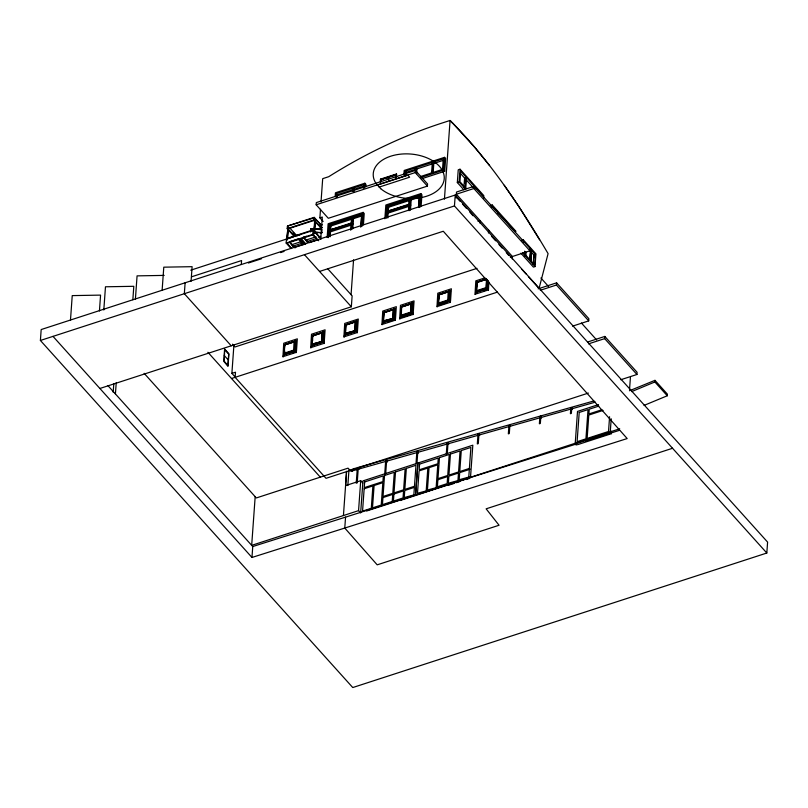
<?xml version="1.0" encoding="UTF-8"?>
<svg xmlns="http://www.w3.org/2000/svg" width="808" height="808" viewBox="0 0 808 808"><rect width="100%" height="100%" fill="white"/><g stroke="black" fill="none" stroke-linecap="round" stroke-linejoin="round"><path stroke-width="1.21" d="M346.571 471.286L345.582 485.608L360.711 480.689L362.802 483.012M40.4 340.471L41.178 329.553L455.237 195.021L767.6 542.107L766.822 553.025L352.763 687.547L40.4 340.471L454.45 205.939L766.822 553.025M70.488 320.039L72.235 295.607L100.566 295.112L99.434 310.989M103.808 309.999L105.474 286.789L133.805 286.305L132.845 299.738M113.191 392.244L113.817 383.537M115.423 393.951L116.231 382.719M135.411 299.081L137.067 275.871L164.175 275.397M162.115 290.375L163.782 267.175L192.112 266.68L191.062 281.336M185.123 282.78L184.335 293.698L231.229 345.804M227.836 366.125L223.887 361.449L224.563 349.207M227.684 365.337L224.139 361.065L224.715 349.995M227.886 365.277L228.684 354.116L224.917 349.925M228.038 366.054L228.917 353.763L224.765 349.147M235.249 377.124L231.886 373.377L233.906 345.188M241.319 264.196L241.582 260.55L191.597 276.791M255.177 496.688L251.682 545.36L358.56 510.636L360.651 512.959L362.954 480.901L472.821 445.198L470.498 477.639L400.041 500.526M319.554 271.448L443.289 231.25L627.18 438.562L251.975 557.459L252.752 546.541L107.929 385.628M291.163 248.591L286.173 243.046L286.497 238.542L313.292 229.826L320.978 238.37L320.948 238.885L313.262 230.351L286.456 239.057L287.325 239.259M294.173 236.401L287.204 228.664L287.385 226.058L314.191 217.352L320.614 224.493L320.938 227.664L313.817 220.503M286.689 239.491L288.052 227.553L287.173 239.875M287.022 239.865L287.921 225.887L312.827 218.281M287.598 239.017L288.305 229.159M283.113 356.884L283.204 355.571M283.022 355.369L283.739 343.249L297.314 338.845L296.465 351.258M284.012 355.308L284.567 344.885L294.415 341.653M283.83 355.106L284.648 344.511L295.385 341.016L294.9 351.116L283.941 354.348L294.9 351.116M284.103 355.015L284.86 344.461L285.224 344.864M294.102 350.51L294.364 341.37L294.102 350.51L284.598 353.601L284.78 351.096M294.678 350.864L295.385 341.016M295.667 351.52L295.082 351.258L295.809 341.037L284.699 344.642M295.213 351.409L296.395 341.299M295.486 351.318L296.213 341.097M295.748 350.389L295.91 348.117M296.374 352.581L296.284 351.056M310.454 231.957L311.201 228.664L322.028 229.512M311.06 230.745L311.201 228.664M318.766 240.774L312.969 234.34L313.292 229.826M322.17 227.755L320.938 227.664L313.999 219.948L314.191 217.352M313.736 233.562L314.797 218.766L315.625 219.493L314.635 233.249L313.736 233.562L315.282 219.119M314.07 233.936L315.13 219.15L315.625 219.493M316.16 204.778L316.312 202.596L415.393 170.407L427.553 183.921L427.402 186.103L328.321 218.291L316.16 204.778L415.241 172.589L427.402 186.103M314.534 231.775L314.575 231.25M315.817 233.199L315.857 232.674M317.1 234.623L317.14 234.098M318.382 236.047L318.423 235.522M310.878 347.864L310.969 346.551M310.797 346.349L311.514 334.229L325.079 329.826L324.24 342.239M323.139 221.442L319.887 217.827L320.493 209.262M321.018 201.919L322.695 178.659L328.725 176.7A388.244 254.116 -42 0 1 444.38 122.301L450.076 120.453C489.214 159.661 520.029 206.111 548.087 253.621L539.047 288.446L528.432 276.639M311.777 346.289L312.413 335.482L323.372 332.25L312.514 336.057M311.595 346.087L312.464 335.623L323.584 332.007L324.159 332.28L323.432 342.501M311.868 345.996L312.635 335.441L312.635 340.835M319.665 237.471L319.695 236.946M320.695 239.441L322.301 217.049L319.887 217.827M321.816 232.754L321.988 230.26M327.149 237.512L328.129 223.755L363.166 212.373L364.226 213.554L363.428 224.806M328.311 237.643L329.26 224.452L361.883 213.857L361.893 219.099M328.755 236.815L329.26 224.452M321.513 341.087L322.139 332.351L321.867 341.481L312.009 344.178L321.867 341.481M329.411 235.966L329.755 231.048L351.147 224.099L351.864 224.887L330.472 231.835L329.755 231.048M330.179 225.2L330.886 225.988L330.543 230.745L329.836 229.957L330.179 225.2L351.571 218.251L351.228 223.008L351.935 223.796M322.442 341.845L311.716 345.329L322.675 342.087L323.149 331.997M330.119 236.754L330.472 231.835M322.675 342.087L323.291 333.482M322.978 342.39L323.584 332.007M323.25 342.299L323.988 332.078M323.998 334.542L324.18 332.068M324.139 343.551L324.059 342.036M335.189 196.263L335.441 192.789L364.883 183.224L365.953 184.406L365.782 186.719M335.916 197.142L336.168 193.617L363.6 184.709L363.348 188.224M337.067 197.152L337.229 194.799L336.168 193.617M352.45 191.132L352.611 188.779L353.429 188.517L353.258 190.87M350.712 230.25L351.147 224.099M353.965 191.658L354.136 189.304L353.066 188.123M351.349 229.472L351.854 217.12M344.077 337.077L344.178 335.764M343.996 335.562L344.713 323.442L358.277 319.039L357.439 331.452M351.965 229.139L352.773 217.857L361.59 214.999L360.721 227.169M344.794 335.3L345.531 325.079L356.348 321.21L345.622 324.695L344.976 335.502M345.066 335.209L345.834 324.654L345.743 331.29M352.763 228.735L353.49 218.645L352.773 217.857M351.066 294.678L353.561 259.843M99.889 388.476L351.349 306.777L352.126 295.859L327.634 268.64M361.014 225.988L361.883 213.857M361.368 226.381L361.54 223.957M364.56 187.86L364.883 183.224M354.712 330.3L355.338 321.564L355.076 330.694L345.208 333.391L355.076 330.694M362.186 226.129L363.166 212.373M355.641 331.058L344.915 334.542L355.874 331.3L356.348 321.21M355.874 331.3L356.399 323.917M356.631 331.714L356.045 331.452L356.783 321.22L345.662 324.836M356.187 331.603L357.368 321.493L356.783 321.22M356.449 331.512L357.186 321.291M343.43 515.544L346.561 471.872M357.116 324.897L357.378 321.281M357.338 332.765L357.257 331.25M345.551 517.14L344.774 528.048L377.195 564.842L499.061 525.25L486.133 508.828L672.539 448.268M347.844 485.547L348.945 470.074M356.227 483.285L357.267 468.771L358.237 468.458L358.944 469.246M357.197 482.972L358.237 468.458M380.336 181.638L380.507 179.144L396.445 173.972L396.536 176.76M380.598 181.931L380.507 179.144M381.022 181.992L381.204 179.487L395.668 174.781L395.698 177.639M358.56 510.636L360.711 480.689M384.85 218.756L385.84 205.01L420.877 193.627L421.938 194.809L421.13 206.06M388.254 179.639L388.436 177.134L388.527 179.942M386.113 217.675L386.971 205.707L419.594 195.112L418.726 207.232M386.466 218.069L386.971 205.707M387.113 217.221L387.466 212.292L408.858 205.343L409.565 206.131L388.173 213.08L387.466 212.292M387.891 206.454L387.547 211.201L408.939 204.252L409.282 199.505L387.891 206.454L388.598 207.242L388.345 210.807M387.82 218.008L388.173 213.08M382.113 324.725L382.204 323.402M382.022 323.2L382.739 311.09L396.314 306.676L395.466 319.099M383.012 323.139L383.83 312.635M382.83 322.937L383.649 312.343L394.607 309.1L385.062 312.201M383.093 322.857L383.861 312.292L383.689 320.18M395.496 177.295L395.668 174.781M396.183 177.699L396.445 173.972M392.739 317.938L393.365 309.212L393.102 318.342L383.234 321.029L393.102 318.342M403.838 175.094L404.172 170.458L444.572 157.328L445.632 158.509L444.723 171.266L422.14 178.608M393.678 318.695L382.941 322.19L393.9 318.948L394.385 308.858M393.9 318.948L394.344 312.797M394.658 319.352L394.082 319.089L394.809 308.868L384.81 312.12M394.213 319.241L395.395 309.131M394.486 319.16L395.213 308.929M395.152 312.544L395.314 310.272M405.04 174.679L405.293 171.155L443.279 158.812L442.521 169.387L420.837 176.437M395.375 320.412L395.284 318.897M385.689 460.489L384.719 474.033L385.689 473.72L386.658 460.176L385.689 460.489L386.396 461.277M406.192 174.69L406.363 172.336L405.293 171.155M387.284 462.055L386.658 460.176M399.859 318.958L399.95 317.635M399.768 317.433L400.485 305.323L414.06 300.909L413.211 313.332M400.758 317.372L401.394 306.575L412.131 303.091L411.646 313.181L400.687 316.423L411.646 313.181M400.576 317.18L401.445 306.717L412.555 303.101L413.141 303.364L412.898 306.777M400.849 317.089L401.606 306.535L401.344 315.665L410.848 312.575L411.11 303.444L410.848 312.575M408.505 210.272L408.858 205.343M409.06 210.726L409.565 198.364M409.676 210.393L410.484 199.111L419.301 196.243L420.009 197.031L411.191 199.899L410.484 199.111M410.474 209.979L411.191 199.899M415.241 172.589L415.393 168.387L416.201 168.125L415.948 171.649M416.575 173.609L416.918 168.912L415.847 167.731M418.514 207.202L419.301 196.243M411.424 312.928L412.131 303.091M419.251 205.202L419.776 197.93M412.413 313.595L411.827 313.332L412.555 303.101M411.959 313.474L413.141 303.364M412.231 313.393L412.959 303.162M419.887 207.373L420.877 193.627M413.12 314.645L413.029 313.13M433.139 172.821L433.815 163.418L432.755 162.236M413.878 494.435L414.383 487.365L404.757 490.486L404.252 497.566L414.231 494.829M416.877 451.531L415.989 463.873L416.958 463.56L417.837 451.218L416.877 451.531L417.584 452.318M418.473 453.096L417.837 451.218M444.723 171.266L443.653 170.084L444.572 157.328M444.43 199.152L450.076 120.453L452.207 122.816M437.158 306.838L437.259 305.515M437.077 305.313L437.795 293.203L451.369 288.789L450.521 301.212M438.057 305.252L438.704 294.455L449.43 290.971L448.955 301.061L437.997 304.303L448.955 301.061M437.886 305.06L438.916 294.405L439.279 294.809M438.572 299.627L438.926 294.708M448.157 300.455L448.42 291.324L448.157 300.455L438.653 303.545L439.188 296.061M426.23 490.426L427.826 468.064L419.089 470.902L417.484 493.264L426.584 490.82M454.45 205.939L455.237 195.021M448.733 300.808L449.43 290.971M456.086 197.899L456.51 192.031L474.013 186.345L535.472 254.51L534.714 265.085L523.685 252.823M463.873 189.829L457.328 182.558L458.237 169.801L460.045 169.215L483.79 195.587L483.618 197.909M449.713 301.465L449.127 301.202L449.864 290.981L438.744 294.597M449.268 301.354L450.45 291.244L449.864 290.981M436.169 487.194L437.774 464.832L429.038 467.67L427.432 490.032L436.522 487.588M449.531 301.273L450.268 291.042M450.117 295.789L450.46 291.042M450.43 302.525L450.339 301.01M465.681 189.244L459.136 181.972L460.045 169.215M463.923 187.446L464.59 178.043L460.51 173.498M464.731 183.275L464.984 179.75M465.519 188.749L465.802 177.649L466.277 178.184L465.519 188.749L466.125 188.557L459.924 181.669L460.681 171.094L483.002 195.889M448.056 442.572L447.258 453.712L446.289 454.025L447.087 442.895L448.056 442.572L448.692 444.461M510.343 257.176L529.917 250.823L473.862 188.527L474.013 186.345M457.974 480.104L458.479 473.034L448.864 476.164L448.359 483.234L458.328 480.497M479.871 222.988L480.043 220.534L477.972 221.21M475.195 294.476L475.286 293.163M475.104 292.961L475.821 280.851L484.871 277.912M476.094 292.9L476.73 282.103L486.446 278.962L486.184 288.103L476.68 291.193L476.316 290.789L485.82 287.699M475.912 292.698L476.781 282.234L485.669 279.346M476.175 292.617L476.942 282.053L485.618 279.75M476.68 291.193L477.124 284.951M468.802 476.589L469.317 469.519L459.691 472.64L459.186 479.72L469.165 476.983M469.387 468.428L470.892 447.43L461.277 450.551L459.772 471.549L469.387 468.428L470.104 469.216M488.446 233.027L488.658 230.108M486.184 288.103L486.81 279.366M492.082 207.313L492.254 205L490.436 205.586M486.759 288.456L476.023 291.94L486.982 288.709L487.375 279.841M486.982 288.709L487.517 281.325M487.739 289.113L487.163 288.85L487.729 280.901M487.295 289.001L487.87 281.053M487.567 288.911L488.133 280.962M488.072 284.567L488.315 281.164M488.456 290.173L488.86 281.841M478.043 433.795L477.316 443.946L478.286 443.632L479.013 433.482L478.043 433.795L478.679 435.674M479.649 435.361L479.013 433.482M512.242 258.964L512.413 256.51L456.358 194.213L473.862 188.527M508.929 425.786L508.343 433.866L509.313 433.553L509.888 425.473L508.929 425.786L509.636 426.574M523.22 242.228L523.392 239.905L521.796 240.431M524.442 254.692L524.695 251.167M525.675 251.995L525.422 255.52L526.2 255.621M525.675 255.803L525.927 252.278M529.917 250.823L530.078 248.632M529.684 260.519L530.361 251.116L531.957 250.601M530.018 259.62L530.442 253.742M530.917 261.62L531.422 250.773L530.664 261.348L531.199 261.176M533.199 264.428L533.876 255.025L531.422 252.308M534.078 257.833L534.33 254.348M520.877 253.177L533.411 267.105L535.007 266.589L535.926 253.833L523.392 239.905M540.865 416.15L540.34 423.473L539.38 423.786L539.895 416.474L540.865 416.15L541.501 418.039M572.589 326.129L588.709 320.887L556.429 285.022L556.591 282.84L538.168 288.83M570.822 407.919L570.408 413.706L571.367 413.393L571.781 407.606L570.822 407.919L571.529 408.707M572.418 409.484L571.781 407.606M576.245 445.107L575.185 443.925L577.508 411.424L598.536 404.586M588.709 320.887L588.87 318.706L556.591 282.84M620.817 379.72L636.936 374.488L604.667 338.623L604.818 336.431L587.547 342.047M609.585 416.726L608.525 431.492L587.133 438.441L588.81 415.06L603.071 410.424M577.417 444.723L611.282 433.724L610.222 432.543L611.202 418.786M611.282 433.724L611.464 431.219M629.543 389.557L630.412 377.457M636.936 374.488L637.098 372.296L604.818 336.431M644.057 405.404L667.277 395.769L654.864 381.972L654.975 380.336L629.452 390.759M667.277 395.769L667.388 394.132L654.975 380.336M631.644 391.607L654.864 381.972M380.78 179.447L396.718 174.265M395.94 175.083L381.204 179.487M337.229 194.799L352.177 189.941M354.136 189.304L363.499 186.264M406.363 172.336L416.11 169.175L415.039 167.993M416.918 168.912L433.007 163.681L431.947 162.499M433.815 163.418L444.349 159.994M377.316 185.113L407.838 175.195L409.636 177.194L379.114 187.113M421.079 177.427L443.653 170.084M287.204 228.664L313.999 219.948M294.607 236.128L288.072 228.866L314.342 220.332L314.524 217.726L313.999 217.897L320.614 224.493M464.59 178.043L466.408 177.457M466.277 178.184L466.883 177.982M457.328 182.558L459.136 181.972M329.614 224.846L362.236 214.251M387.325 206.101L419.948 195.506M190.738 270.185L293.395 236.825M296.97 235.663L300.556 234.502M316.069 229.462L322.038 227.523M330.886 225.988L352.278 219.039M353.49 218.645L361.196 216.14M388.598 207.242L408.798 200.677M290.183 241.521L298.344 238.875M303 237.36L306.495 236.229M286.173 243.046L312.969 234.34M286.507 243.42L313.312 234.714L313.595 230.724L313.07 230.896L315.403 233.502M329.836 229.957L351.228 223.008M351.793 223.351L328.836 230.3M409.505 204.606L386.547 211.555M465.044 188.224L465.65 188.032M291.577 244.753L300.899 241.723M305.565 240.208L316.049 236.805M318.382 237.158L320.705 236.401M292.86 246.177L302.182 243.147M306.848 241.632L316.17 238.602M303.465 244.572L294.142 247.602L290.294 243.329M309.292 242.673L317.443 240.026M476.336 188.486L475.73 188.688L476.811 189.022M248.389 263.014L261.459 258.772M280.467 252.591L284.032 251.429M498.607 213.241L498.001 213.433L499.081 213.767M476.993 268.357L235.017 346.965L232.502 344.178M530.614 251.399L532.199 250.884M524.362 255.863L525.947 255.348M224.321 355.571L228.088 359.762M533.876 255.025L535.472 254.51M412.353 303.343L401.485 307.151M449.662 291.213L438.794 295.031M486.497 279.245L476.821 282.679M286.416 344.471L294.728 341.774M312.989 335.835L322.493 332.755M346.188 325.048L354.51 322.352M385.406 312.312L393.728 309.605M403.162 306.545L411.474 303.838M440.461 294.425L448.783 291.718M293.748 350.106L284.234 353.197L284.598 353.601M410.484 312.181L400.98 315.261L401.344 315.665M447.794 300.051L438.289 303.141L438.653 303.545M283.962 354.874L295.082 351.258M311.726 345.844L322.846 342.239M344.935 335.057L356.045 331.452M382.962 322.705L394.082 319.089M400.707 316.938L411.827 313.332M449.127 301.202L438.148 304.969M476.043 292.466L487.163 288.85M292.344 352.854L294.678 352.096M387.85 321.826L393.678 319.938M402.101 317.201L407.929 315.302M439.411 305.081L445.228 303.182M387.709 321.958L394.334 319.796M405.454 316.191L410.979 314.393M484.103 290.638L486.315 289.921M231.886 373.377L235.502 372.205L235.138 377.336L326.018 478.316L588.375 393.072M282.931 356.681L296.193 352.379M310.696 347.662L323.957 343.36M343.895 336.875L357.166 332.573M381.931 324.523L395.193 320.21M399.677 318.756L412.939 314.443M436.987 306.636L450.248 302.323M475.013 294.274L488.274 289.971M231.512 378.508L497.476 292.102M540.31 290.264L556.429 285.022M588.547 343.854L604.667 338.623M352.147 469.266L355.702 468.115L357.176 469.751M447.804 443.683L448.763 443.36M540.613 417.261L541.572 416.938M598.738 406.121L589.234 409.212L588.891 413.969L601.96 409.717M465.398 478.74L469.721 477.336M366.65 511.01L619.706 428.796M575.185 443.925L610.222 432.543M454.187 483.396L448.773 485.154L448.066 484.366L458.894 480.851L459.611 481.639L456.358 482.699M466.105 479.528L469.347 478.477M600.637 436.118L604.202 434.957M252.752 546.541L576.286 444.016M585.901 440.966L603.93 435.26M606.333 434.492L619.554 430.31M356.914 467.771L593.86 400.97M595.415 402.131L350.834 471.296L350.955 469.66L352.429 471.296M320.089 224.664L322.311 224.836M310.676 228.836L313.08 229.028M316.696 229.31L321.503 229.684M314.706 232.078L322.139 232.654M314.171 232.249L321.604 232.825M452.217 122.654L474.75 147.339L489.608 165.61M492.254 205L515.989 231.371M492.88 206.878L515.201 231.674M465.852 179.447L472.953 187.325M522.473 252.662L535.007 266.589M540.895 277.992L548.491 286.436M581.427 323.038L596.627 339.926M521.887 269.377L525.978 273.922M455.914 196.697L460.005 201.243M462.449 203.959L466.539 208.504M469.801 212.13L473.074 215.766M491.506 236.239L495.597 240.794M498.879 244.43L502.152 248.076M506.252 252.631L508.707 255.358M431.997 172.811L432.351 173.205L433.108 162.63L432.3 162.893L431.543 173.468L431.189 173.074M410.1 204.404L410.817 205.192M352.258 188.385L353.328 189.567M352.399 223.159L353.106 223.947M509.888 425.473L510.606 426.26M312.777 234.886L317.463 240.087M303.768 237.279L308.444 242.481M304.02 238.32L307.919 242.653M301.142 238.663L305.818 243.864M300.616 238.835L305.293 244.036M289.84 228.018L296.94 235.916M293.132 232.441L295.597 235.178M299.202 239.299L303.859 244.471M298.677 239.471L303.333 244.642M304.454 254.672L351.349 306.777M289.658 241.855L295.092 247.894M287.042 243.248L291.688 248.42M350.157 470.468L348.066 468.145L256.318 497.95L144.147 373.326M207.898 352.278L320.301 477.164M52.995 336.37L251.975 557.459M504.253 185.254L518.635 206.181L539.592 239.784M364.156 488.749L362.56 511.111L371.296 508.272L372.892 485.911L364.156 488.749M364.65 481.952L364.236 487.658L382.921 481.588L383.325 475.882L364.65 481.952M374.104 485.517L372.498 507.879L381.235 505.04L382.841 482.679L374.104 485.517M382.952 497.576L382.447 504.647L392.213 501.475L392.728 494.405L382.952 497.576M384.537 475.488L383.032 496.486L392.799 493.314L394.304 472.306L384.537 475.488M393.93 494.011L393.425 501.081L403.041 497.95L403.556 490.88L393.93 494.011M395.516 471.923L394.011 492.92L403.626 489.789L405.131 468.791L395.516 471.923M406.343 468.398L404.838 489.396L414.464 486.275L415.969 465.277L406.343 468.398M417.887 463.055L415.554 495.486L417.887 463.045M419.574 464.105L419.17 469.812L437.855 463.741L438.259 458.035L419.574 464.105M437.886 479.73L437.381 486.8L447.147 483.628L447.652 476.558L437.886 479.73M439.471 457.641L437.966 478.639L447.733 475.457L449.238 454.46L439.471 457.641M450.45 454.076L448.945 475.074L458.56 471.943L460.065 450.945L450.45 454.076M579.205 412.464L577.114 441.693L585.931 438.835L588.022 409.606L579.205 412.464M380.719 188.668L376.023 183.446A35.572 22.24 4.1 0 1 410.02 153.985A35.572 22.24 4.1 0 1 440.37 187.708A35.572 22.24 4.1 0 1 380.719 188.668"/></g></svg>
